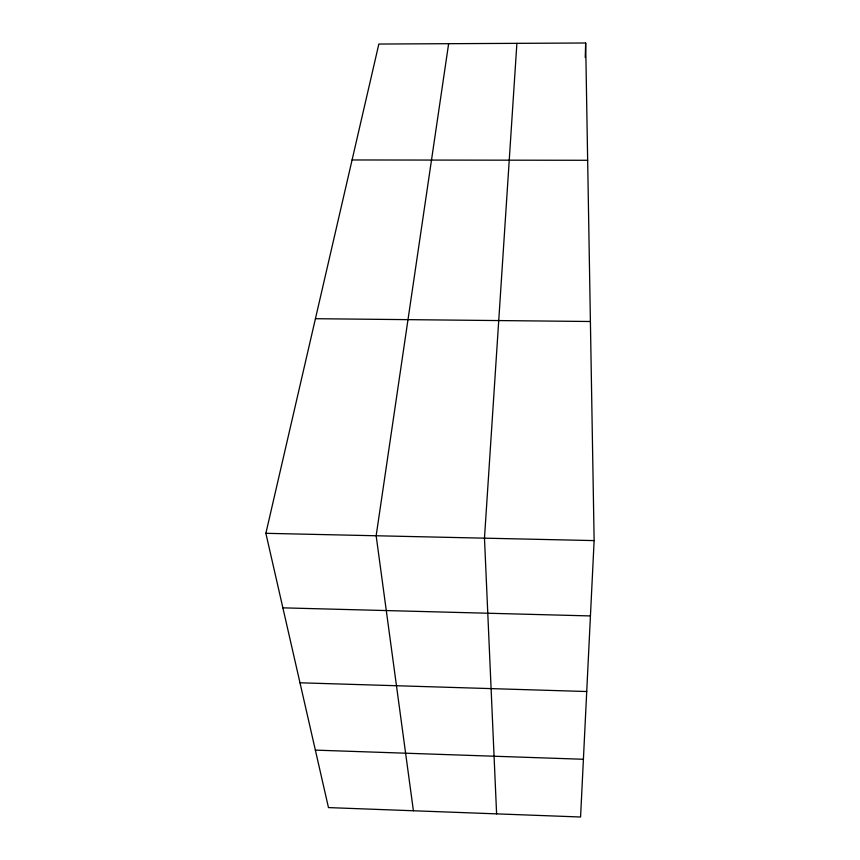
<?xml version="1.0" encoding="UTF-8"?>
<svg xmlns="http://www.w3.org/2000/svg" width="860" height="860" viewBox="0 0 860 860"><rect width="100%" height="100%" fill="white"/><g stroke="black" fill="none" stroke-linecap="round" stroke-linejoin="round"><path stroke-width="1.29" d="M585.241 57.545L585.66 43L378.851 44.043L265.869 533.318L328.477 807.594L580.575 817L594.131 540.596L585.66 43M516.892 43.344L484.481 538.166L496.607 813.872M448.64 43.688L376.153 535.769L413.402 810.765M352.084 159.96L587.659 160.282M315.426 318.705L590.401 321.5M265.869 533.318L594.131 540.596M282.886 607.848L590.433 615.932M299.989 682.797L586.724 691.526M315.362 750.124L583.403 759.272"/></g></svg>
